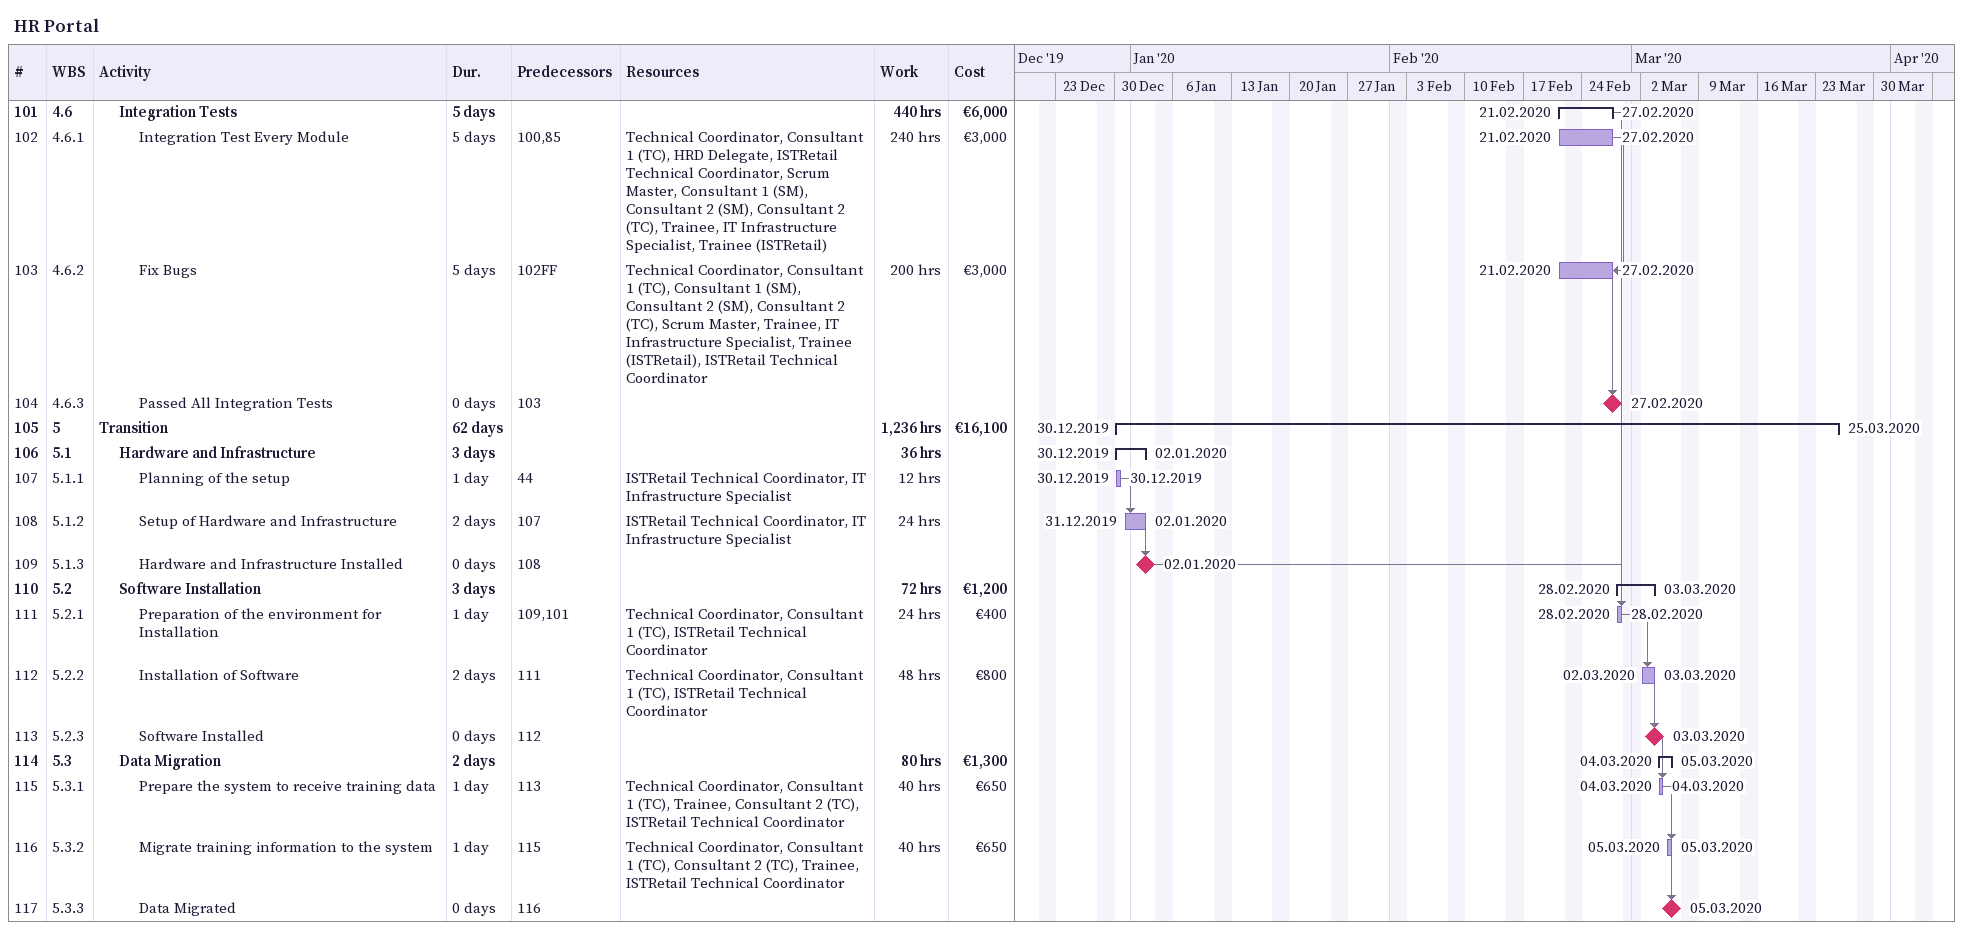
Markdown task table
HR Portal

| ID | WBS | Task | Duration | Start | Finish | Predecessors | Resources | Work (h) | Cost (€) |
|---|---|---|---|---|---|---|---|---|---|
| 101 | 4.6 | **Integration Tests** | 5d | 2020-02-21 | 2020-02-27 |  |  | 440 | 6000 |
| 102 | 4.6.1 | Integration Test Every Module | 5d | 2020-02-21 | 2020-02-27 | 100, 85 | Technical Coordinator, Consultant 1 (TC), HRD Delegate, ISTRetail Technical Coordinator, Scrum Master, Consultant 1 (SM), Consultant 2 (SM), Consultant 2 (TC), Trainee, IT Infrastructure Specialist, Trainee (ISTRetail) | 240 | 3000 |
| 103 | 4.6.2 | Fix Bugs | 5d | 2020-02-21 | 2020-02-27 | 102FF | Technical Coordinator, Consultant 1 (TC), Consultant 1 (SM), Consultant 2 (SM), Consultant 2 (TC), Scrum Master, Trainee, IT Infrastructure Specialist, Trainee (ISTRetail), ISTRetail Technical Coordinator | 200 | 3000 |
| 104 | 4.6.3 | Passed All Integration Tests | 0d | 2020-02-27 | 2020-02-27 | 103 |  |  |  |
| 105 | 5 | **Transition** | 62d | 2019-12-30 | 2020-03-25 |  |  | 1236 | 16100 |
| 106 | 5.1 | **Hardware and Infrastructure** | 3d | 2019-12-30 | 2020-01-02 |  |  | 36 |  |
| 107 | 5.1.1 | Planning of the setup | 1d | 2019-12-30 | 2019-12-30 | 44 | ISTRetail Technical Coordinator, IT Infrastructure Specialist | 12 |  |
| 108 | 5.1.2 | Setup of Hardware and Infrastructure | 2d | 2019-12-31 | 2020-01-02 | 107 | ISTRetail Technical Coordinator, IT Infrastructure Specialist | 24 |  |
| 109 | 5.1.3 | Hardware and Infrastructure Installed | 0d | 2020-01-02 | 2020-01-02 | 108 |  |  |  |
| 110 | 5.2 | **Software Installation** | 3d | 2020-02-28 | 2020-03-03 |  |  | 72 | 1200 |
| 111 | 5.2.1 | Preparation of the environment for Installation | 1d | 2020-02-28 | 2020-02-28 | 109, 101 | Technical Coordinator, Consultant 1 (TC), ISTRetail Technical Coordinator | 24 | 400 |
| 112 | 5.2.2 | Installation of Software | 2d | 2020-03-02 | 2020-03-03 | 111 | Technical Coordinator, Consultant 1 (TC), ISTRetail Technical Coordinator | 48 | 800 |
| 113 | 5.2.3 | Software Installed | 0d | 2020-03-03 | 2020-03-03 | 112 |  |  |  |
| 114 | 5.3 | **Data Migration** | 2d | 2020-03-04 | 2020-03-05 |  |  | 80 | 1300 |
| 115 | 5.3.1 | Prepare the system to receive training data | 1d | 2020-03-04 | 2020-03-04 | 113 | Technical Coordinator, Consultant 1 (TC), Trainee, Consultant 2 (TC), ISTRetail Technical Coordinator | 40 | 650 |
| 116 | 5.3.2 | Migrate training information to the system | 1d | 2020-03-05 | 2020-03-05 | 115 | Technical Coordinator, Consultant 1 (TC), Consultant 2 (TC), Trainee, ISTRetail Technical Coordinator | 40 | 650 |
| 117 | 5.3.3 | Data Migrated | 0d | 2020-03-05 | 2020-03-05 | 116 |  |  |  |
